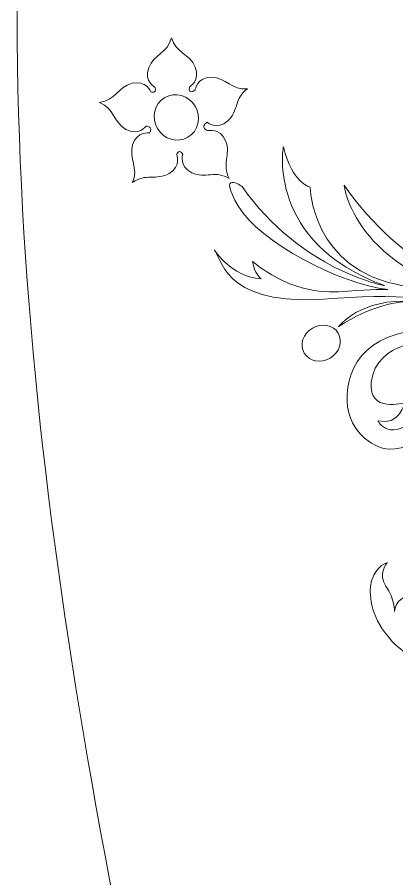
# Model space of a CAD drawing. Header units: millimetres. Extents: x -1420 to -489, y -454 to 898.
# Drawn here: x -740.9 to -693.1, y -369.2 to -260.8 of the extents above; entities that cross this region are included whole.
import ezdxf

# ---------------------------------------------------------------- set-up
doc = ezdxf.new("R2010")
doc.units = ezdxf.units.MM
doc.header["$MEASUREMENT"] = 0
doc.layers.add('Layer 1', color=7, linetype='Continuous')

msp = doc.modelspace()

# ---------------------------------------------------------------- linework, layer by layer
at = {"layer": 'Layer 1', "color": 1, "lineweight": 20}
for points, knots in [([(-710.7467, -453.7659), (-725.83, -389.4326), (-740.9134, -325.0992), (-740.9134, -260.7659), (-740.9134, -260.7659), (-740.9134, -196.4326), (-725.83, -132.0992), (-710.7467, -67.7659)], [0, 0, 0, 0, 0.33333333, 0.33333333, 0.33333333, 0.33333333, 1, 1, 1, 1]), ([(-710.7467, -67.766), (-710.7467, -67.766), (-493.7468, -67.766), (-493.7468, -67.766), (-493.7468, -67.766), (-490.9929, -67.7659), (-488.7466, -69.9335), (-488.7467, -72.591), (-488.7467, -72.591), (-488.7467, -72.591), (-488.7467, -448.9409), (-488.7467, -448.9409), (-488.7467, -448.9409), (-488.7467, -451.5984), (-490.9928, -453.7659), (-493.7467, -453.7659), (-493.7467, -453.7659), (-493.7467, -453.7659), (-710.7467, -453.7659), (-710.7467, -453.7659)], [0, 0, 0, 0, 0.16666667, 0.16666667, 0.16666667, 0.16666667, 0.33333333, 0.33333333, 0.33333333, 0.33333333, 0.5, 0.5, 0.5, 0.5, 0.66666667, 0.66666667, 0.66666667, 0.66666667, 1, 1, 1, 1])]:
    msp.add_open_spline(points, degree=3, knots=knots, dxfattribs=at)
at = {"layer": 'Layer 1', "color": 250, "lineweight": 9}
for points, knots in [([(-721.7677, -280.4369), (-721.7677, -280.4369), (-721.7677, -280.4369), (-721.7677, -280.4369), (-721.7677, -280.4369), (-720.1816, -279.5028), (-720.8242, -278.0247), (-720.8242, -278.0247), (-720.8242, -278.0247), (-720.8242, -278.0247), (-720.489, -277.2286), (-720.0554, -278.0397), (-720.0554, -278.0397), (-720.0554, -278.0397), (-720.5599, -279.5716), (-718.8953, -280.3543), (-718.8953, -280.3543), (-717.2323, -281.1345), (-715.9015, -279.9988), (-714.2035, -281.0669), (-714.2035, -281.0669), (-715.1779, -279.3098), (-713.9629, -278.043), (-714.649, -276.3372), (-714.649, -276.3372), (-715.3335, -274.6319), (-716.8914, -275.0472), (-716.8914, -275.0472), (-716.8914, -275.0472), (-716.8914, -275.0472), (-718.041, -274.6494), (-716.9704, -273.982), (-716.9704, -273.982), (-716.9704, -273.982), (-715.7566, -275.0419), (-714.3872, -273.8163), (-714.3872, -273.8163), (-713.0202, -272.5894), (-713.5475, -270.9158), (-711.9028, -269.7691), (-711.9028, -269.7691), (-713.8936, -269.9768), (-714.5891, -268.3675), (-716.4256, -268.3362), (-716.4256, -268.3362), (-718.2625, -268.304), (-718.4864, -269.901), (-718.4864, -269.901), (-718.4864, -269.901), (-719.4886, -270.6698), (-719.1913, -269.5293), (-719.1913, -269.5293), (-719.1913, -269.5293), (-719.1913, -269.5293), (-717.7865, -268.7373), (-718.4905, -267.0392), (-718.4905, -267.0392), (-719.1933, -265.3412), (-720.9447, -265.2834), (-721.4794, -263.3504), (-721.4794, -263.3504), (-721.9452, -265.2968), (-723.6937, -265.4182), (-724.3314, -267.1386), (-724.3314, -267.1386), (-724.9744, -268.8602), (-723.5414, -269.603), (-723.5414, -269.603), (-723.5414, -269.603), (-723.2849, -270.4874), (-724.0838, -270.1527), (-724.0838, -270.1527), (-724.0838, -270.1527), (-724.0838, -270.1527), (-724.6584, -268.6452), (-726.4419, -269.0875), (-726.4419, -269.0875), (-728.2263, -269.5285), (-728.5418, -271.257), (-730.5367, -271.496), (-730.5367, -271.496), (-730.5367, -271.496), (-730.5412, -271.494), (-730.5412, -271.494), (-730.5412, -271.494), (-728.6766, -272.2408), (-728.8204, -273.9926), (-727.2127, -274.8811), (-727.2127, -274.8811), (-725.6043, -275.7733), (-724.6576, -274.4694), (-724.6576, -274.4694), (-724.6576, -274.4694), (-724.6576, -274.4694), (-723.7336, -274.4987), (-724.254, -275.3433), (-724.254, -275.3433), (-724.254, -275.3433), (-725.8445, -275.0721), (-726.3702, -276.8344), (-726.3702, -276.8344), (-726.8971, -278.5943), (-725.5689, -279.7447), (-726.3788, -281.5832), (-726.3788, -281.5832), (-726.3788, -281.5832), (-726.3739, -281.5803), (-726.3739, -281.5803), (-726.3739, -281.5803), (-724.7838, -280.3571), (-723.3513, -281.3694), (-721.7677, -280.4369)], [0, 0, 0, 0, 0.03448276, 0.03448276, 0.03448276, 0.03448276, 0.06896552, 0.06896552, 0.06896552, 0.06896552, 0.10344828, 0.10344828, 0.10344828, 0.10344828, 0.13793103, 0.13793103, 0.13793103, 0.13793103, 0.17241379, 0.17241379, 0.17241379, 0.17241379, 0.20689655, 0.20689655, 0.20689655, 0.20689655, 0.24137931, 0.24137931, 0.24137931, 0.24137931, 0.27586207, 0.27586207, 0.27586207, 0.27586207, 0.31034483, 0.31034483, 0.31034483, 0.31034483, 0.34482759, 0.34482759, 0.34482759, 0.34482759, 0.37931034, 0.37931034, 0.37931034, 0.37931034, 0.4137931, 0.4137931, 0.4137931, 0.4137931, 0.44827586, 0.44827586, 0.44827586, 0.44827586, 0.48275862, 0.48275862, 0.48275862, 0.48275862, 0.51724138, 0.51724138, 0.51724138, 0.51724138, 0.55172414, 0.55172414, 0.55172414, 0.55172414, 0.5862069, 0.5862069, 0.5862069, 0.5862069, 0.62068966, 0.62068966, 0.62068966, 0.62068966, 0.65517241, 0.65517241, 0.65517241, 0.65517241, 0.68965517, 0.68965517, 0.68965517, 0.68965517, 0.72413793, 0.72413793, 0.72413793, 0.72413793, 0.75862069, 0.75862069, 0.75862069, 0.75862069, 0.79310345, 0.79310345, 0.79310345, 0.79310345, 0.82758621, 0.82758621, 0.82758621, 0.82758621, 0.86206897, 0.86206897, 0.86206897, 0.86206897, 0.89655172, 0.89655172, 0.89655172, 0.89655172, 0.93103448, 0.93103448, 0.93103448, 0.93103448, 1, 1, 1, 1]), ([(-723.2385, -274.776), (-723.2385, -274.776), (-723.2385, -274.776), (-723.2385, -274.776), (-723.2385, -274.776), (-724.0472, -273.3989), (-723.6383, -271.6581), (-722.3308, -270.8844), (-722.3308, -270.8844), (-721.0151, -270.1148), (-719.2951, -270.6047), (-718.4877, -271.9822), (-718.4877, -271.9822), (-717.6761, -273.3598), (-718.0837, -275.1026), (-719.3961, -275.8722), (-719.3961, -275.8722), (-720.7077, -276.6443), (-722.4277, -276.1511), (-723.2385, -274.776)], [0, 0, 0, 0, 0.16666667, 0.16666667, 0.16666667, 0.16666667, 0.33333333, 0.33333333, 0.33333333, 0.33333333, 0.5, 0.5, 0.5, 0.5, 0.66666667, 0.66666667, 0.66666667, 0.66666667, 1, 1, 1, 1]), ([(-673.7645, -300.8857), (-673.7645, -300.8857), (-673.7645, -300.8857), (-673.7645, -300.8857), (-673.7645, -300.8857), (-673.7645, -300.8857), (-676.307, -297.3581), (-692.2701, -294.5904), (-692.2701, -294.5904), (-703.8447, -292.5849), (-703.9865, -282.1578), (-703.9865, -282.1578), (-703.9865, -282.1578), (-703.9865, -282.1578), (-706.2346, -281.7261), (-707.3797, -277.0897), (-707.3797, -277.0897), (-707.3797, -277.0897), (-709.5741, -289.1156), (-694.6196, -294.5623), (-694.6196, -294.5623), (-694.6196, -294.5623), (-705.0949, -292.6977), (-712.5853, -282.0706), (-712.5853, -282.0706), (-712.5853, -282.0706), (-715.7924, -279.8884), (-713.0267, -284.5908), (-713.0267, -284.5908), (-710.4149, -289.0309), (-700.2809, -294.3868), (-694.2222, -295.0591), (-694.2222, -295.0591), (-695.2011, -295.0371), (-697.0441, -295.066), (-700.4292, -295.3205), (-700.4292, -295.3205), (-706.5966, -295.7847), (-711.2525, -291.5152), (-711.2525, -291.5152), (-711.2525, -291.5152), (-711.0668, -292.9889), (-710.1857, -293.7149), (-710.1857, -293.7149), (-710.1857, -293.7149), (-713.9616, -293.447), (-716.0693, -290.0554), (-716.0693, -290.0554), (-716.0693, -290.0554), (-714.8986, -291.8528), (-714.4303, -297.453), (-700.502, -296.1565), (-700.502, -296.1565), (-683.8439, -294.6042), (-673.7645, -300.8857), (-673.7645, -300.8857)], [0, 0, 0, 0, 0.06666667, 0.06666667, 0.06666667, 0.06666667, 0.13333333, 0.13333333, 0.13333333, 0.13333333, 0.2, 0.2, 0.2, 0.2, 0.26666667, 0.26666667, 0.26666667, 0.26666667, 0.33333333, 0.33333333, 0.33333333, 0.33333333, 0.4, 0.4, 0.4, 0.4, 0.46666667, 0.46666667, 0.46666667, 0.46666667, 0.53333333, 0.53333333, 0.53333333, 0.53333333, 0.6, 0.6, 0.6, 0.6, 0.66666667, 0.66666667, 0.66666667, 0.66666667, 0.73333333, 0.73333333, 0.73333333, 0.73333333, 0.8, 0.8, 0.8, 0.8, 0.86666667, 0.86666667, 0.86666667, 0.86666667, 1, 1, 1, 1]), ([(-714.1994, -281.0689), (-714.1994, -281.0689), (-714.1994, -281.0689), (-714.1994, -281.0689), (-714.1994, -281.0689), (-714.2007, -281.0685), (-714.2023, -281.0677), (-714.2035, -281.0669), (-714.2035, -281.0669), (-714.2035, -281.0669), (-714.2035, -281.0677), (-714.2035, -281.0677), (-714.2035, -281.0677), (-714.2035, -281.0677), (-714.1994, -281.0689), (-714.1994, -281.0689)], [0, 0, 0, 0, 0.2, 0.2, 0.2, 0.2, 0.4, 0.4, 0.4, 0.4, 0.6, 0.6, 0.6, 0.6, 1, 1, 1, 1]), ([(-699.7247, -281.9134), (-699.7247, -281.9134), (-699.7247, -281.9134), (-699.7247, -281.9134), (-699.7247, -281.9134), (-699.7247, -281.9134), (-698.6497, -292.5809), (-681.3095, -296.5079), (-681.3095, -296.5079), (-681.3095, -296.5079), (-692.5507, -292.3842), (-699.7247, -281.9134)], [0, 0, 0, 0, 0.25, 0.25, 0.25, 0.25, 0.5, 0.5, 0.5, 0.5, 1, 1, 1, 1]), ([(-693.8973, -293.8835), (-693.8981, -293.881), (-693.8997, -293.8798), (-693.9001, -293.8786), (-693.9001, -293.8786), (-693.9001, -293.8786), (-693.9001, -293.879), (-693.9001, -293.879), (-693.9001, -293.879), (-693.9001, -293.879), (-693.8973, -293.8835), (-693.8973, -293.8835)], [0, 0, 0, 0, 0.25, 0.25, 0.25, 0.25, 0.5, 0.5, 0.5, 0.5, 1, 1, 1, 1]), ([(-690.9129, -296.5543), (-690.9129, -296.5543), (-690.9129, -296.5543), (-690.9129, -296.5543), (-690.9129, -296.5543), (-697.7152, -296.0453), (-700.4345, -299.7325), (-700.4345, -299.7325), (-700.4345, -299.7325), (-696.2635, -296.999), (-692.8748, -296.5234), (-690.9129, -296.5543)], [0, 0, 0, 0, 0.25, 0.25, 0.25, 0.25, 0.5, 0.5, 0.5, 0.5, 1, 1, 1, 1]), ([(-689.8094, -312.3923), (-689.8094, -312.3923), (-689.8094, -312.3923), (-689.8094, -312.3923), (-689.8094, -312.3923), (-689.7308, -310.8702), (-690.3392, -310.8393), (-690.3392, -310.8393), (-690.3392, -310.8393), (-693.8166, -314.6222), (-695.4862, -311.56), (-695.4862, -311.56), (-695.4862, -311.56), (-692.7042, -312.3166), (-692.0877, -309.2984), (-692.0877, -309.2984), (-692.0877, -309.2984), (-692.0877, -309.2984), (-696.7354, -310.6556), (-696.3006, -306.7131), (-696.3006, -306.7131), (-695.7065, -301.3381), (-688.4009, -301.4818), (-688.4009, -301.4818), (-688.4009, -301.4818), (-690.8828, -302.2681), (-690.4177, -305.0379), (-690.4177, -305.0379), (-690.4177, -305.0379), (-681.2411, -297.2808), (-660.4857, -309.4739), (-660.4857, -309.4739), (-660.4857, -309.4739), (-673.523, -299.9178), (-685.1983, -300.0489), (-685.1983, -300.0489), (-685.1983, -300.0489), (-695.6026, -299.1987), (-699.1168, -303.6673), (-699.3546, -308.2308), (-699.3546, -308.2308), (-699.5932, -312.7951), (-696.1259, -315.0359), (-694.0728, -315.1418), (-694.0728, -315.1418), (-692.0184, -315.2501), (-689.8896, -313.9124), (-689.8094, -312.3923)], [0, 0, 0, 0, 0.07692308, 0.07692308, 0.07692308, 0.07692308, 0.15384615, 0.15384615, 0.15384615, 0.15384615, 0.23076923, 0.23076923, 0.23076923, 0.23076923, 0.30769231, 0.30769231, 0.30769231, 0.30769231, 0.38461538, 0.38461538, 0.38461538, 0.38461538, 0.46153846, 0.46153846, 0.46153846, 0.46153846, 0.53846154, 0.53846154, 0.53846154, 0.53846154, 0.61538462, 0.61538462, 0.61538462, 0.61538462, 0.69230769, 0.69230769, 0.69230769, 0.69230769, 0.76923077, 0.76923077, 0.76923077, 0.76923077, 0.84615385, 0.84615385, 0.84615385, 0.84615385, 1, 1, 1, 1]), ([(-700.4699, -300.5432), (-700.4699, -300.5432), (-700.4699, -300.5432), (-700.4699, -300.5432), (-700.4699, -300.5432), (-701.0892, -299.4935), (-702.5458, -299.2064), (-703.7242, -299.8995), (-703.7242, -299.8995), (-704.9055, -300.5945), (-705.3628, -302.0079), (-704.7443, -303.0565), (-704.7443, -303.0565), (-704.1278, -304.1066), (-702.6716, -304.3941), (-701.4891, -303.7003), (-701.4891, -303.7003), (-700.3107, -303.0068), (-699.8538, -301.5934), (-700.4699, -300.5432)], [0, 0, 0, 0, 0.16666667, 0.16666667, 0.16666667, 0.16666667, 0.33333333, 0.33333333, 0.33333333, 0.33333333, 0.5, 0.5, 0.5, 0.5, 0.66666667, 0.66666667, 0.66666667, 0.66666667, 1, 1, 1, 1]), ([(-691.7497, -333.5696), (-691.7497, -333.5696), (-691.7497, -333.5696), (-691.7497, -333.5696), (-691.7497, -333.5696), (-691.7497, -333.5696), (-693.4062, -334.2089), (-693.3532, -335.5922), (-693.3532, -335.5922), (-693.3532, -335.5922), (-693.3382, -334.0053), (-694.4551, -332.4103), (-694.4551, -332.4103), (-695.568, -330.8161), (-694.2662, -329.4467), (-694.2662, -329.4467), (-694.2662, -329.4467), (-694.2662, -329.4467), (-695.5375, -329.6157), (-696.2611, -331.7152), (-696.2611, -331.7152), (-696.983, -333.8119), (-696.1397, -342.8081), (-680.8074, -344.6768), (-680.8074, -344.6768), (-680.8074, -344.6768), (-692.3519, -342.1424), (-691.7497, -333.5696)], [0, 0, 0, 0, 0.125, 0.125, 0.125, 0.125, 0.25, 0.25, 0.25, 0.25, 0.375, 0.375, 0.375, 0.375, 0.5, 0.5, 0.5, 0.5, 0.625, 0.625, 0.625, 0.625, 0.75, 0.75, 0.75, 0.75, 1, 1, 1, 1])]:
    msp.add_open_spline(points, degree=3, knots=knots, dxfattribs=at)

doc.saveas('drawing.dxf')
